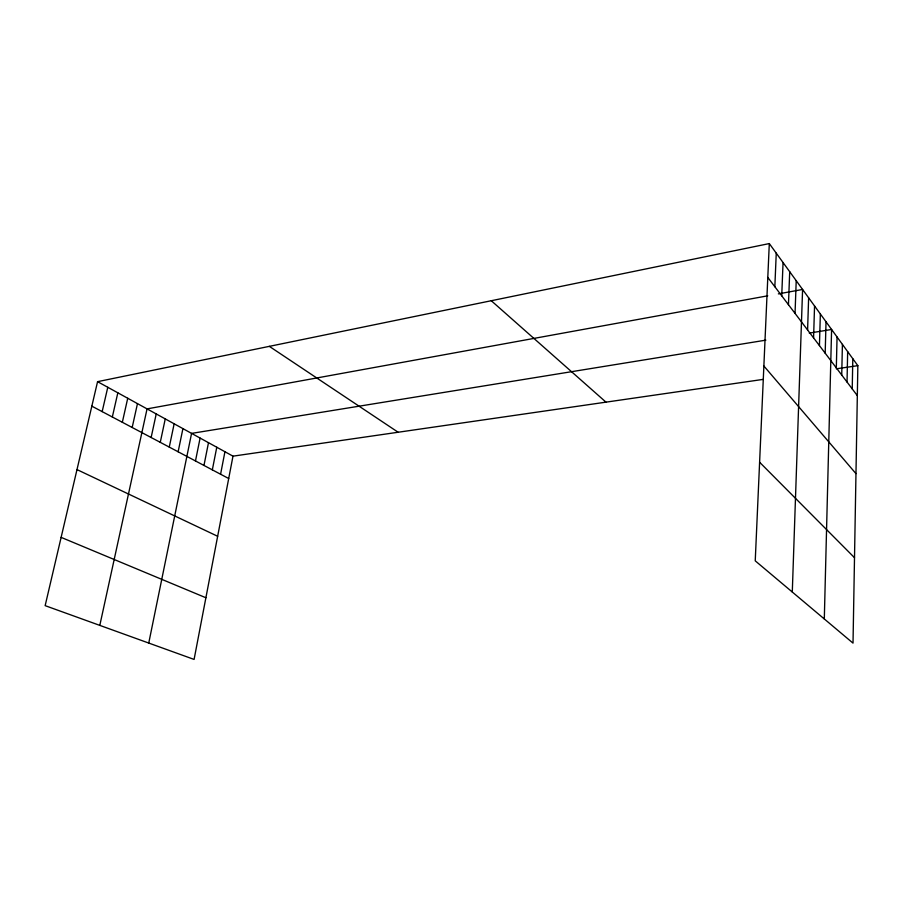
<?xml version="1.0" encoding="UTF-8"?>
<svg xmlns="http://www.w3.org/2000/svg" width="903" height="903" viewBox="0 0 903 903"><rect width="100%" height="100%" fill="white"/><g stroke="black" fill="none" stroke-linecap="round" stroke-linejoin="round"><path stroke-width="1.35" d="M769.3 243.573L857.85 365.67L853.019 643.128L755.235 560.842L769.3 243.573L97.569 381.664L45.15 605.653L194.089 659.427L232.985 456.162L763.272 379.373M852.229 388.9L852.804 358.717M847.037 382.037L847.657 351.617M841.731 375.038L842.409 344.382M836.325 367.905L837.058 337.011M824.304 618.973L831.595 329.482L809.269 333.105M825.184 353.197L826.031 321.807M819.439 345.612L820.353 313.962M813.58 337.869L814.551 305.97M807.598 329.967L808.625 297.809M792.292 592.029L802.586 289.468L778.363 293.881M795.046 313.386L796.22 280.698M788.454 304.695L789.707 271.724M781.727 295.812L783.059 262.559M774.842 286.725L776.253 253.179M220.58 474.233L224.937 451.737M212.329 469.865L216.776 447.245M203.965 465.44L208.491 442.684M195.477 460.959L200.094 438.068M148.747 643.049L191.571 433.384L765.857 340.149M178.128 451.782L182.925 428.62M169.267 447.098L174.155 423.8M160.271 442.346L165.249 418.902M151.14 437.515L156.219 413.935M99.804 625.384L147.054 408.89L767.742 295.812M132.177 427.491L137.47 403.618M122.334 422.288L127.729 398.257M112.333 416.994L117.83 392.816M102.163 411.621L107.784 387.285M836.325 368.796L857.85 365.67M61.133 537.375L205.895 597.752M76.992 469.594L217.657 536.28M91.835 406.158L228.707 478.522M97.569 381.664L232.985 456.162M269.331 346.357L398.144 432.244M491.288 300.733L605.981 402.151M759.604 462.234L854.509 557.704M763.87 366.008L855.965 473.635M767.798 277.424L857.331 395.627"/></g></svg>
